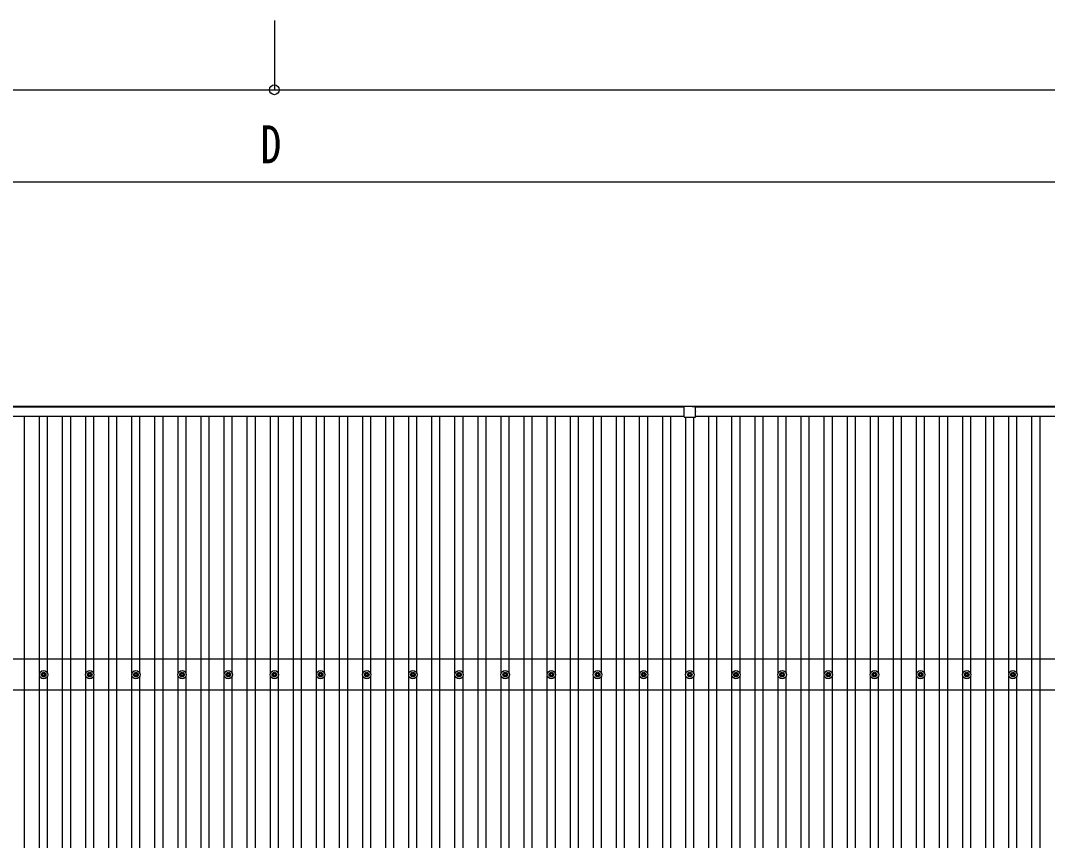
# Model space of a CAD drawing. Units: millimetres, scale not verified. Extents: x -21025 to 21025, y -14850 to 14850.
# Drawn here: x -10488 to -6039, y 3792 to 7343 of the extents above; entities that cross this region are included whole.
import ezdxf
from ezdxf.enums import TextEntityAlignment as Align

# ---------------------------------------------------------------- set-up
doc = ezdxf.new("R2010")
doc.units = ezdxf.units.MM
doc.header["$LTSCALE"] = 60
for name, color, linetype in [('0-5_YKK_13', 4, 'Continuous'), ('0-6_YKK_A1', 4, 'Continuous'), ('0-7_YKK_D', 6, 'Continuous')]:
    doc.layers.add(name, color=color, linetype=linetype)
doc.styles.add('ＭＳ ゴシック', font='')
doc.styles.get('ＭＳ ゴシック').set_extended_font_data('MS Gothic')

msp = doc.modelspace()

# ---------------------------------------------------------------- linework, layer by layer
at = {"layer": '0-5_YKK_13'}
for p, q in [((-7613.4, 5649.4), (-7613.4, 5671)), ((-7598.4, 5672), (-7612.4, 5672)), ((-7598.4, 5673.5), (-7578.4, 5673.5)), ((-7598.4, 5672), (-7598.4, 5673.5)), ((-7578.4, 5672), (-7578.4, 5673.5)), ((-7578.4, 5672), (-7564.4, 5672)), ((-7563.4, 5649.4), (-7563.4, 5671)), ((-7613.4, 5626), (-7613.4, 5648.6)), ((-7612.4, 5625), (-7588.8, 5625)), ((-7588, 5625), (-7564.4, 5625)), ((-7563.4, 5626), (-7563.4, 5648.6)), ((-10398.4, 4511.6), (-10393.99, 4511.6)), ((-10398.4, 4508.1), (-10393.99, 4508.1)), ((-10390.15, 4519.85), (-10390.15, 4515.43)), ((-10390.15, 4504.27), (-10390.15, 4499.85)), ((-10386.65, 4519.85), (-10386.65, 4515.43)), ((-10386.65, 4504.27), (-10386.65, 4499.85)), ((-10382.82, 4511.6), (-10378.41, 4511.6)), ((-10382.82, 4508.1), (-10378.41, 4508.1)), ((-10198.4, 4511.6), (-10193.99, 4511.6)), ((-10198.4, 4508.1), (-10193.99, 4508.1)), ((-10190.15, 4519.85), (-10190.15, 4515.43)), ((-10190.15, 4504.27), (-10190.15, 4499.85)), ((-10186.65, 4519.85), (-10186.65, 4515.43)), ((-10186.65, 4504.27), (-10186.65, 4499.85)), ((-10182.82, 4511.6), (-10178.41, 4511.6)), ((-10182.82, 4508.1), (-10178.41, 4508.1)), ((-9998.4, 4511.6), (-9993.99, 4511.6)), ((-9998.4, 4508.1), (-9993.99, 4508.1)), ((-9990.15, 4519.85), (-9990.15, 4515.43)), ((-9990.15, 4504.27), (-9990.15, 4499.85)), ((-9986.65, 4519.85), (-9986.65, 4515.43)), ((-9986.65, 4504.27), (-9986.65, 4499.85)), ((-9982.82, 4511.6), (-9978.41, 4511.6)), ((-9982.82, 4508.1), (-9978.41, 4508.1)), ((-9798.4, 4511.6), (-9793.99, 4511.6)), ((-9798.4, 4508.1), (-9793.99, 4508.1)), ((-9790.15, 4519.85), (-9790.15, 4515.43)), ((-9790.15, 4504.27), (-9790.15, 4499.85)), ((-9786.65, 4519.85), (-9786.65, 4515.43)), ((-9786.65, 4504.27), (-9786.65, 4499.85)), ((-9782.82, 4511.6), (-9778.41, 4511.6)), ((-9782.82, 4508.1), (-9778.41, 4508.1)), ((-9598.4, 4511.6), (-9593.99, 4511.6)), ((-9598.4, 4508.1), (-9593.99, 4508.1)), ((-9590.15, 4519.85), (-9590.15, 4515.43)), ((-9590.15, 4504.27), (-9590.15, 4499.85)), ((-9586.65, 4519.85), (-9586.65, 4515.43)), ((-9586.65, 4504.27), (-9586.65, 4499.85)), ((-9582.82, 4511.6), (-9578.41, 4511.6)), ((-9582.82, 4508.1), (-9578.41, 4508.1)), ((-9398.4, 4511.6), (-9393.99, 4511.6)), ((-9398.4, 4508.1), (-9393.99, 4508.1)), ((-9390.15, 4519.85), (-9390.15, 4515.43)), ((-9390.15, 4504.27), (-9390.15, 4499.85)), ((-9386.65, 4519.85), (-9386.65, 4515.43)), ((-9386.65, 4504.27), (-9386.65, 4499.85)), ((-9382.82, 4511.6), (-9378.41, 4511.6)), ((-9382.82, 4508.1), (-9378.41, 4508.1)), ((-9198.4, 4511.6), (-9193.99, 4511.6)), ((-9198.4, 4508.1), (-9193.99, 4508.1)), ((-9190.15, 4519.85), (-9190.15, 4515.43)), ((-9190.15, 4504.27), (-9190.15, 4499.85)), ((-9186.65, 4519.85), (-9186.65, 4515.43)), ((-9186.65, 4504.27), (-9186.65, 4499.85)), ((-9182.82, 4511.6), (-9178.41, 4511.6)), ((-9182.82, 4508.1), (-9178.41, 4508.1)), ((-8998.4, 4511.6), (-8993.99, 4511.6)), ((-8998.4, 4508.1), (-8993.99, 4508.1)), ((-8990.15, 4519.85), (-8990.15, 4515.43)), ((-8990.15, 4504.27), (-8990.15, 4499.85)), ((-8986.65, 4519.85), (-8986.65, 4515.43)), ((-8986.65, 4504.27), (-8986.65, 4499.85)), ((-8982.82, 4511.6), (-8978.41, 4511.6)), ((-8982.82, 4508.1), (-8978.41, 4508.1)), ((-8798.4, 4511.6), (-8793.99, 4511.6)), ((-8798.4, 4508.1), (-8793.99, 4508.1)), ((-8790.15, 4519.85), (-8790.15, 4515.43)), ((-8790.15, 4504.27), (-8790.15, 4499.85)), ((-8786.65, 4519.85), (-8786.65, 4515.43)), ((-8786.65, 4504.27), (-8786.65, 4499.85)), ((-8782.82, 4511.6), (-8778.41, 4511.6)), ((-8782.82, 4508.1), (-8778.41, 4508.1)), ((-8598.4, 4511.6), (-8593.99, 4511.6)), ((-8598.4, 4508.1), (-8593.99, 4508.1)), ((-8590.15, 4519.85), (-8590.15, 4515.43)), ((-8590.15, 4504.27), (-8590.15, 4499.85)), ((-8586.65, 4519.85), (-8586.65, 4515.43)), ((-8586.65, 4504.27), (-8586.65, 4499.85)), ((-8582.82, 4511.6), (-8578.41, 4511.6)), ((-8582.82, 4508.1), (-8578.41, 4508.1)), ((-8398.4, 4511.6), (-8393.99, 4511.6)), ((-8398.4, 4508.1), (-8393.99, 4508.1)), ((-8390.15, 4519.85), (-8390.15, 4515.43)), ((-8390.15, 4504.27), (-8390.15, 4499.85)), ((-8386.65, 4519.85), (-8386.65, 4515.43)), ((-8386.65, 4504.27), (-8386.65, 4499.85)), ((-8382.82, 4511.6), (-8378.41, 4511.6)), ((-8382.82, 4508.1), (-8378.41, 4508.1)), ((-8198.4, 4511.6), (-8193.99, 4511.6)), ((-8198.4, 4508.1), (-8193.99, 4508.1)), ((-8190.15, 4519.85), (-8190.15, 4515.43)), ((-8190.15, 4504.27), (-8190.15, 4499.85)), ((-8186.65, 4519.85), (-8186.65, 4515.43)), ((-8186.65, 4504.27), (-8186.65, 4499.85)), ((-8182.82, 4511.6), (-8178.41, 4511.6)), ((-8182.82, 4508.1), (-8178.41, 4508.1)), ((-7998.4, 4511.6), (-7993.99, 4511.6)), ((-7998.4, 4508.1), (-7993.99, 4508.1)), ((-7990.15, 4519.85), (-7990.15, 4515.43)), ((-7990.15, 4504.27), (-7990.15, 4499.85)), ((-7986.65, 4519.85), (-7986.65, 4515.43)), ((-7986.65, 4504.27), (-7986.65, 4499.85)), ((-7982.82, 4511.6), (-7978.41, 4511.6)), ((-7982.82, 4508.1), (-7978.41, 4508.1)), ((-7798.4, 4511.6), (-7793.99, 4511.6)), ((-7798.4, 4508.1), (-7793.99, 4508.1)), ((-7790.15, 4519.85), (-7790.15, 4515.43)), ((-7790.15, 4504.27), (-7790.15, 4499.85)), ((-7786.65, 4519.85), (-7786.65, 4515.43)), ((-7786.65, 4504.27), (-7786.65, 4499.85)), ((-7782.82, 4511.6), (-7778.41, 4511.6)), ((-7782.82, 4508.1), (-7778.41, 4508.1)), ((-7598.4, 4511.6), (-7593.99, 4511.6)), ((-7598.4, 4508.1), (-7593.99, 4508.1)), ((-7590.15, 4519.85), (-7590.15, 4515.43)), ((-7590.15, 4504.27), (-7590.15, 4499.85)), ((-7586.65, 4519.85), (-7586.65, 4515.43)), ((-7586.65, 4504.27), (-7586.65, 4499.85)), ((-7582.82, 4511.6), (-7578.41, 4511.6)), ((-7582.82, 4508.1), (-7578.41, 4508.1)), ((-7398.4, 4511.6), (-7393.99, 4511.6)), ((-7398.4, 4508.1), (-7393.99, 4508.1)), ((-7390.15, 4519.85), (-7390.15, 4515.43)), ((-7390.15, 4504.27), (-7390.15, 4499.85)), ((-7386.65, 4519.85), (-7386.65, 4515.43)), ((-7386.65, 4504.27), (-7386.65, 4499.85)), ((-7382.82, 4511.6), (-7378.41, 4511.6)), ((-7382.82, 4508.1), (-7378.41, 4508.1)), ((-7198.4, 4511.6), (-7193.99, 4511.6)), ((-7198.4, 4508.1), (-7193.99, 4508.1)), ((-7190.15, 4519.85), (-7190.15, 4515.43)), ((-7190.15, 4504.27), (-7190.15, 4499.85)), ((-7186.65, 4519.85), (-7186.65, 4515.43)), ((-7186.65, 4504.27), (-7186.65, 4499.85)), ((-7182.82, 4511.6), (-7178.41, 4511.6)), ((-7182.82, 4508.1), (-7178.41, 4508.1)), ((-6998.4, 4511.6), (-6993.99, 4511.6)), ((-6998.4, 4508.1), (-6993.99, 4508.1)), ((-6990.15, 4519.85), (-6990.15, 4515.43)), ((-6990.15, 4504.27), (-6990.15, 4499.85)), ((-6986.65, 4519.85), (-6986.65, 4515.43)), ((-6986.65, 4504.27), (-6986.65, 4499.85)), ((-6982.82, 4511.6), (-6978.41, 4511.6)), ((-6982.82, 4508.1), (-6978.41, 4508.1)), ((-6798.4, 4511.6), (-6793.99, 4511.6)), ((-6798.4, 4508.1), (-6793.99, 4508.1)), ((-6790.15, 4519.85), (-6790.15, 4515.43)), ((-6790.15, 4504.27), (-6790.15, 4499.85)), ((-6786.65, 4519.85), (-6786.65, 4515.43)), ((-6786.65, 4504.27), (-6786.65, 4499.85)), ((-6782.82, 4511.6), (-6778.41, 4511.6)), ((-6782.82, 4508.1), (-6778.41, 4508.1)), ((-6598.4, 4511.6), (-6593.99, 4511.6)), ((-6598.4, 4508.1), (-6593.99, 4508.1)), ((-6590.15, 4519.85), (-6590.15, 4515.43)), ((-6590.15, 4504.27), (-6590.15, 4499.85)), ((-6586.65, 4519.85), (-6586.65, 4515.43)), ((-6586.65, 4504.27), (-6586.65, 4499.85)), ((-6582.82, 4511.6), (-6578.41, 4511.6)), ((-6582.82, 4508.1), (-6578.41, 4508.1)), ((-6398.4, 4511.6), (-6393.99, 4511.6)), ((-6398.4, 4508.1), (-6393.99, 4508.1)), ((-6390.15, 4519.85), (-6390.15, 4515.43)), ((-6390.15, 4504.27), (-6390.15, 4499.85)), ((-6386.65, 4519.85), (-6386.65, 4515.43)), ((-6386.65, 4504.27), (-6386.65, 4499.85)), ((-6382.82, 4511.6), (-6378.41, 4511.6)), ((-6382.82, 4508.1), (-6378.41, 4508.1)), ((-6198.4, 4511.6), (-6193.99, 4511.6)), ((-6198.4, 4508.1), (-6193.99, 4508.1)), ((-6190.15, 4519.85), (-6190.15, 4515.43)), ((-6190.15, 4504.27), (-6190.15, 4499.85)), ((-6186.65, 4519.85), (-6186.65, 4515.43)), ((-6186.65, 4504.27), (-6186.65, 4499.85)), ((-6182.82, 4511.6), (-6178.41, 4511.6)), ((-6182.82, 4508.1), (-6178.41, 4508.1))]:
    msp.add_line(p, q, dxfattribs=at)
for centre, radius in [((-10388.4, 4509.85), 18.25), ((-10388.4, 4509.85), 10.15), ((-10388.4, 4509.85), 5.85), ((-10388.4, 4509.85), 5.25), ((-10188.4, 4509.85), 18.25), ((-10188.4, 4509.85), 10.15), ((-10188.4, 4509.85), 5.85), ((-10188.4, 4509.85), 5.25), ((-9988.4, 4509.85), 18.25), ((-9988.4, 4509.85), 10.15), ((-9988.4, 4509.85), 5.85), ((-9988.4, 4509.85), 5.25), ((-9788.4, 4509.85), 18.25), ((-9788.4, 4509.85), 10.15), ((-9788.4, 4509.85), 5.85), ((-9788.4, 4509.85), 5.25), ((-9588.4, 4509.85), 18.25), ((-9588.4, 4509.85), 10.15), ((-9588.4, 4509.85), 5.85), ((-9588.4, 4509.85), 5.25), ((-9388.4, 4509.85), 18.25), ((-9388.4, 4509.85), 10.15), ((-9388.4, 4509.85), 5.85), ((-9388.4, 4509.85), 5.25), ((-9188.4, 4509.85), 18.25), ((-9188.4, 4509.85), 10.15), ((-9188.4, 4509.85), 5.85), ((-9188.4, 4509.85), 5.25), ((-8988.4, 4509.85), 18.25), ((-8988.4, 4509.85), 10.15), ((-8988.4, 4509.85), 5.85), ((-8988.4, 4509.85), 5.25), ((-8788.4, 4509.85), 18.25), ((-8788.4, 4509.85), 10.15), ((-8788.4, 4509.85), 5.85), ((-8788.4, 4509.85), 5.25), ((-8588.4, 4509.85), 18.25), ((-8588.4, 4509.85), 10.15), ((-8588.4, 4509.85), 5.85), ((-8588.4, 4509.85), 5.25), ((-8388.4, 4509.85), 18.25), ((-8388.4, 4509.85), 10.15), ((-8388.4, 4509.85), 5.85), ((-8388.4, 4509.85), 5.25), ((-8188.4, 4509.85), 18.25), ((-8188.4, 4509.85), 10.15), ((-8188.4, 4509.85), 5.85), ((-8188.4, 4509.85), 5.25), ((-7988.4, 4509.85), 18.25), ((-7988.4, 4509.85), 10.15), ((-7988.4, 4509.85), 5.85), ((-7988.4, 4509.85), 5.25), ((-7788.4, 4509.85), 18.25), ((-7788.4, 4509.85), 10.15), ((-7788.4, 4509.85), 5.85), ((-7788.4, 4509.85), 5.25), ((-7588.4, 4509.85), 18.25), ((-7588.4, 4509.85), 10.15), ((-7588.4, 4509.85), 5.85), ((-7588.4, 4509.85), 5.25), ((-7388.4, 4509.85), 18.25), ((-7388.4, 4509.85), 10.15), ((-7388.4, 4509.85), 5.85), ((-7388.4, 4509.85), 5.25), ((-7188.4, 4509.85), 18.25), ((-7188.4, 4509.85), 10.15), ((-7188.4, 4509.85), 5.85), ((-7188.4, 4509.85), 5.25), ((-6988.4, 4509.85), 18.25), ((-6988.4, 4509.85), 10.15), ((-6988.4, 4509.85), 5.85), ((-6988.4, 4509.85), 5.25), ((-6788.4, 4509.85), 18.25), ((-6788.4, 4509.85), 10.15), ((-6788.4, 4509.85), 5.85), ((-6788.4, 4509.85), 5.25), ((-6588.4, 4509.85), 18.25), ((-6588.4, 4509.85), 10.15), ((-6588.4, 4509.85), 5.85), ((-6588.4, 4509.85), 5.25), ((-6388.4, 4509.85), 18.25), ((-6388.4, 4509.85), 10.15), ((-6388.4, 4509.85), 5.85), ((-6388.4, 4509.85), 5.25), ((-6188.4, 4509.85), 18.25), ((-6188.4, 4509.85), 10.15), ((-6188.4, 4509.85), 5.85), ((-6188.4, 4509.85), 5.25)]:
    msp.add_circle(centre, radius, dxfattribs=at)
for centre, radius, start, end in [((-7612.4, 5671), 1, 90, 179.99999), ((-7564.4, 5671), 1, 0, 90), ((-7613.7, 5649), 0.5, 306.8699, 53.1301), ((-7612.4, 5626), 1, 179.99999, 270), ((-7588.4, 5624.7), 0.5, 36.8699, 143.1301), ((-7564.4, 5626), 1, 270, 0), ((-7563.1, 5649), 0.5, 126.8699, 233.1301)]:
    msp.add_arc(centre, radius, start, end, dxfattribs=at)
at = {"layer": '0-6_YKK_A1'}
for p, q in [((-11178.4, 5673), (-7598.4, 5673)), ((-7613.4, 5668.21), (-11163.4, 5668.21)), ((-7578.4, 5673), (-1570.1, 5673)), ((-1570.1, 5668.21), (-7563.4, 5668.21)), ((-11163.4, 5630.21), (-7613.4, 5630.21)), ((-10470.9, 289.14), (-10470.9, 5630.21)), ((-10405.9, 4515.04), (-10405.9, 5630.21)), ((-10370.9, 4515.02), (-10370.9, 5630.21)), ((-10305.9, 289.14), (-10305.9, 5630.21)), ((-10270.9, 289.14), (-10270.9, 5630.21)), ((-10205.9, 4515.04), (-10205.9, 5630.21)), ((-10170.9, 4515.02), (-10170.9, 5630.21)), ((-10105.9, 289.14), (-10105.9, 5630.21)), ((-10070.9, 289.14), (-10070.9, 5630.21)), ((-10005.9, 4515.04), (-10005.9, 5630.21)), ((-9970.9, 4515.02), (-9970.9, 5630.21)), ((-9905.9, 289.14), (-9905.9, 5630.21)), ((-9870.9, 289.14), (-9870.9, 5630.21)), ((-9805.9, 4515.04), (-9805.9, 5630.21)), ((-9770.9, 4515.02), (-9770.9, 5630.21)), ((-9705.9, 289.14), (-9705.9, 5630.21)), ((-9670.9, 289.14), (-9670.9, 5630.21)), ((-9605.9, 4515.04), (-9605.9, 5630.21)), ((-9570.9, 4515.02), (-9570.9, 5630.21)), ((-9505.9, 289.14), (-9505.9, 5630.21)), ((-9470.9, 289.14), (-9470.9, 5630.21)), ((-9405.9, 4515.04), (-9405.9, 5630.21)), ((-9370.9, 4515.02), (-9370.9, 5630.21)), ((-9305.9, 289.14), (-9305.9, 5630.21)), ((-9270.9, 289.14), (-9270.9, 5630.21)), ((-9205.9, 4515.04), (-9205.9, 5630.21)), ((-9170.9, 4515.02), (-9170.9, 5630.21)), ((-9105.9, 289.14), (-9105.9, 5630.21)), ((-9070.9, 289.14), (-9070.9, 5630.21)), ((-9005.9, 4515.04), (-9005.9, 5630.21)), ((-8970.9, 4515.02), (-8970.9, 5630.21)), ((-8905.9, 289.14), (-8905.9, 5630.21)), ((-8870.9, 289.14), (-8870.9, 5630.21)), ((-8805.9, 4515.04), (-8805.9, 5630.21)), ((-8770.9, 4515.02), (-8770.9, 5630.21)), ((-8705.9, 289.14), (-8705.9, 5630.21)), ((-8670.9, 289.14), (-8670.9, 5630.21)), ((-8605.9, 4515.04), (-8605.9, 5630.21)), ((-8570.9, 4515.02), (-8570.9, 5630.21)), ((-8505.9, 289.14), (-8505.9, 5630.21)), ((-8470.9, 289.14), (-8470.9, 5630.21)), ((-8405.9, 4515.04), (-8405.9, 5630.21)), ((-8370.9, 4515.02), (-8370.9, 5630.21)), ((-8305.9, 289.14), (-8305.9, 5630.21)), ((-8270.9, 289.14), (-8270.9, 5630.21)), ((-8205.9, 4515.04), (-8205.9, 5630.21)), ((-8170.9, 4515.02), (-8170.9, 5630.21)), ((-8105.9, 289.14), (-8105.9, 5630.21)), ((-8070.9, 289.14), (-8070.9, 5630.21)), ((-8005.9, 4515.04), (-8005.9, 5630.21)), ((-7970.9, 4515.02), (-7970.9, 5630.21)), ((-7905.9, 289.14), (-7905.9, 5630.21)), ((-7870.9, 289.14), (-7870.9, 5630.21)), ((-7805.9, 4515.04), (-7805.9, 5630.21)), ((-7770.9, 4515.02), (-7770.9, 5630.21)), ((-7705.9, 289.14), (-7705.9, 5630.21)), ((-7670.9, 289.14), (-7670.9, 5630.21)), ((-7605.9, 4515.04), (-7605.9, 5625)), ((-7570.9, 4515.02), (-7570.9, 5625)), ((-7563.4, 5630.21), (-1565.4, 5630.21)), ((-7505.9, 289.14), (-7505.9, 5630.21)), ((-7470.9, 289.14), (-7470.9, 5630.21)), ((-7405.9, 4515.04), (-7405.9, 5630.21)), ((-7370.9, 4515.02), (-7370.9, 5630.21)), ((-7305.9, 289.14), (-7305.9, 5630.21)), ((-7270.9, 289.14), (-7270.9, 5630.21)), ((-7205.9, 4515.04), (-7205.9, 5630.21)), ((-7170.9, 4515.02), (-7170.9, 5630.21)), ((-7105.9, 289.14), (-7105.9, 5630.21)), ((-7070.9, 289.14), (-7070.9, 5630.21)), ((-7005.9, 4515.04), (-7005.9, 5630.21)), ((-6970.9, 4515.02), (-6970.9, 5630.21)), ((-6905.9, 289.14), (-6905.9, 5630.21)), ((-6870.9, 289.14), (-6870.9, 5630.21)), ((-6805.9, 4515.04), (-6805.9, 5630.21)), ((-6770.9, 4515.02), (-6770.9, 5630.21)), ((-6705.9, 289.14), (-6705.9, 5630.21)), ((-6670.9, 289.14), (-6670.9, 5630.21)), ((-6605.9, 4515.04), (-6605.9, 5630.21)), ((-6570.9, 4515.02), (-6570.9, 5630.21)), ((-6505.9, 289.14), (-6505.9, 5630.21)), ((-6470.9, 289.14), (-6470.9, 5630.21)), ((-6405.9, 4515.04), (-6405.9, 5630.21)), ((-6370.9, 4515.02), (-6370.9, 5630.21)), ((-6305.9, 289.14), (-6305.9, 5630.21)), ((-6270.9, 289.14), (-6270.9, 5630.21)), ((-6205.9, 4515.04), (-6205.9, 5630.21)), ((-6170.9, 4515.02), (-6170.9, 5630.21)), ((-6105.9, 289.14), (-6105.9, 5630.21)), ((-6070.9, 289.14), (-6070.9, 5630.21)), ((-1588.4, 4576.85), (-17188.4, 4576.85)), ((-10405.9, 1415.03), (-10405.9, 4504.66)), ((-10370.9, 1415.03), (-10370.9, 4504.68)), ((-10205.9, 1415.03), (-10205.9, 4504.66)), ((-10170.9, 1415.03), (-10170.9, 4504.68)), ((-10005.9, 1415.03), (-10005.9, 4504.66)), ((-9970.9, 1415.03), (-9970.9, 4504.68)), ((-9805.9, 1415.03), (-9805.9, 4504.66)), ((-9770.9, 1415.03), (-9770.9, 4504.68)), ((-9605.9, 1415.03), (-9605.9, 4504.66)), ((-9570.9, 1415.03), (-9570.9, 4504.68)), ((-9405.9, 1415.03), (-9405.9, 4504.66)), ((-9370.9, 1415.03), (-9370.9, 4504.68)), ((-9205.9, 1415.03), (-9205.9, 4504.66)), ((-9170.9, 1415.03), (-9170.9, 4504.68)), ((-9005.9, 1415.03), (-9005.9, 4504.66)), ((-8970.9, 1415.03), (-8970.9, 4504.68)), ((-8805.9, 1415.03), (-8805.9, 4504.66)), ((-8770.9, 1415.03), (-8770.9, 4504.68)), ((-8605.9, 1415.03), (-8605.9, 4504.66)), ((-8570.9, 1415.03), (-8570.9, 4504.68)), ((-8405.9, 1415.03), (-8405.9, 4504.66)), ((-8370.9, 1415.03), (-8370.9, 4504.68)), ((-8205.9, 1415.03), (-8205.9, 4504.66)), ((-8170.9, 1415.03), (-8170.9, 4504.68)), ((-8005.9, 1415.03), (-8005.9, 4504.66)), ((-7970.9, 1415.03), (-7970.9, 4504.68)), ((-7805.9, 1415.03), (-7805.9, 4504.66)), ((-7770.9, 1415.03), (-7770.9, 4504.68)), ((-7605.9, 1415.03), (-7605.9, 4504.66)), ((-7570.9, 1415.03), (-7570.9, 4504.68)), ((-7405.9, 1415.03), (-7405.9, 4504.66)), ((-7370.9, 1415.03), (-7370.9, 4504.68)), ((-7205.9, 1415.03), (-7205.9, 4504.66)), ((-7170.9, 1415.03), (-7170.9, 4504.68)), ((-7005.9, 1415.03), (-7005.9, 4504.66)), ((-6970.9, 1415.03), (-6970.9, 4504.68)), ((-6805.9, 1415.03), (-6805.9, 4504.66)), ((-6770.9, 1415.03), (-6770.9, 4504.68)), ((-6605.9, 1415.03), (-6605.9, 4504.66)), ((-6570.9, 1415.03), (-6570.9, 4504.68)), ((-6405.9, 1415.03), (-6405.9, 4504.66)), ((-6370.9, 1415.03), (-6370.9, 4504.68)), ((-6205.9, 1415.03), (-6205.9, 4504.66)), ((-6170.9, 1415.03), (-6170.9, 4504.68)), ((-1588.4, 4442.85), (-17188.4, 4442.85))]:
    msp.add_line(p, q, dxfattribs=at)
at = {"layer": '0-7_YKK_D'}
for p, q in [((-9388.4, 7343), (-9388.4, 7042)), ((-9388.4, 7343), (-9388.4, 7042)), ((-17124.9, 7043), (-9388.4, 7043)), ((-9388.4, 7043), (-1651.9, 7043)), ((-1803.4, 6643), (-16973.4, 6643))]:
    msp.add_line(p, q, dxfattribs=at)
msp.add_circle((-9388.4, 7043), 21.25, dxfattribs=at)
msp.add_circle((-9388.4, 7043), 21.25, dxfattribs=at)

# ---------------------------------------------------------------- texts
at = {"layer": '0-7_YKK_D', "style": 'ＭＳ ゴシック', "width": 0.8}
msp.add_text('D', height=165, dxfattribs=at).set_placement((-9448.4, 6675), align=Align.BOTTOM_LEFT)

doc.saveas('drawing.dxf')
